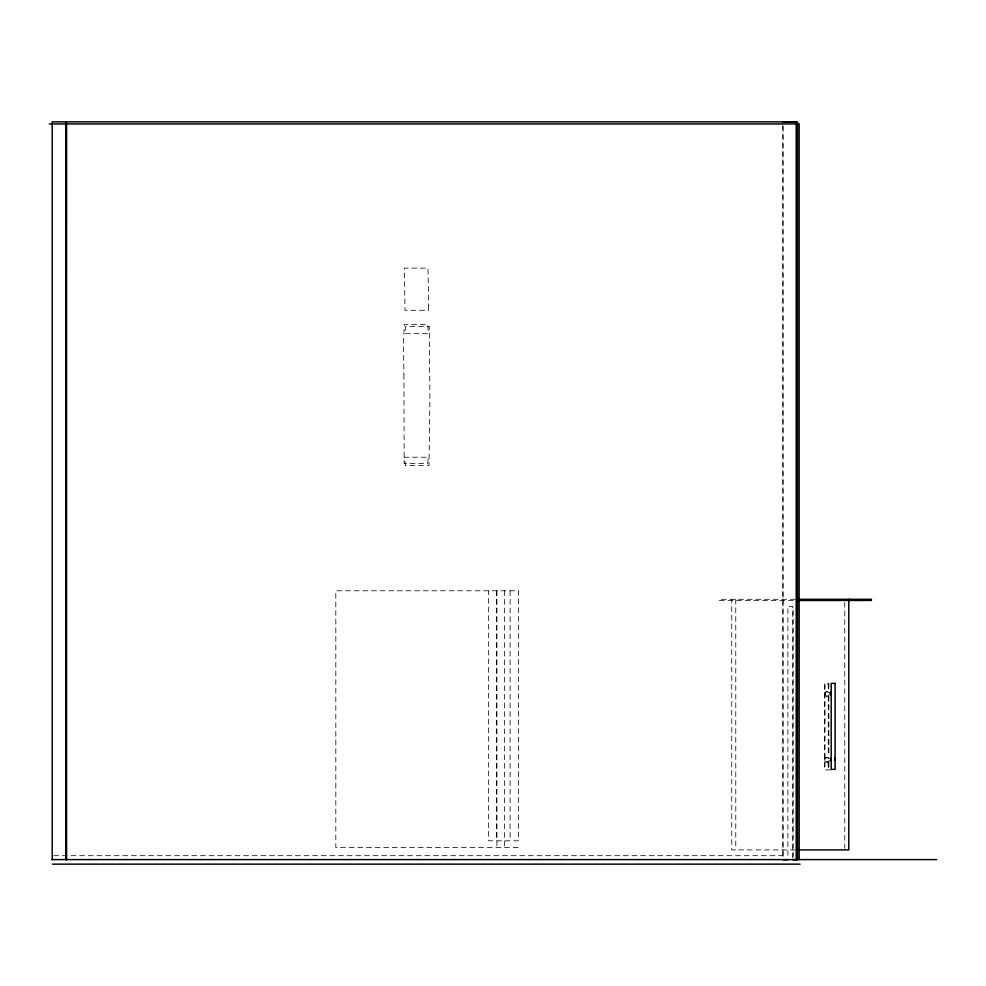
<?xml version="1.0" encoding="UTF-8"?>
<svg xmlns="http://www.w3.org/2000/svg" width="986" height="986" viewBox="0 0 986 986"><rect width="100%" height="100%" fill="white"/><g stroke="black" fill="none" stroke-linecap="round" stroke-linejoin="round"><path stroke-width="0.74" stroke-dasharray="4.93 3.7" d="M825.615 692.11L824.863 694.44L826.514 696.264L824.616 694.44L825.368 692.11L827.772 691.593M829.275 758.037L826.625 757.519L824.986 759.343L825.738 761.685L828.141 762.19L829.781 760.366M829.115 692.603L826.625 691.593L824.641 693.035L824.888 695.475L827.131 696.486L829.115 695.044M829.004 758.739L827.007 757.31L824.764 758.308L824.518 760.761L826.514 762.19L828.758 761.192M795.357 599.291L719.114 599.291L719.114 600.449L794.617 600.449M827.007 757.31L824.518 758.308L824.271 760.761L826.514 762.19M828.141 762.19L828.425 769.893M830.409 769.893L824.382 769.893L824.382 683.89L828.906 683.89L828.906 690.04M518.081 847.467L335.819 847.467L335.819 590.774L518.562 590.774L518.562 840.824L488.649 840.824L488.649 590.774M795.357 849.92L731.748 849.92L731.748 599.291M53.749 855.7L782.933 855.7M844.755 602.36L844.768 848.379M828.906 696.178L828.906 756.077M828.906 762.215L828.906 769.893M828.425 683.89L828.425 690.04M828.425 696.178L828.425 756.077M828.265 683.89L828.265 690.04M828.265 696.178L828.265 756.077M828.265 762.215L828.265 769.893M825.011 683.89L825.011 769.893M793.138 610.161L793.138 858.054M792.781 858.214L792.781 606.489L787.9 606.489L787.9 858.214M783.007 126.479L783.007 858.054M782.909 125.086L782.933 858.301M735.778 599.291L735.778 849.92M510.082 590.774L510.082 840.824M504.425 590.774L504.425 847.467M496.919 590.774L496.919 847.467M496.365 590.774L496.365 840.824M403.915 374.384L404.161 463.408L427.751 463.408L428.195 457.221L404.605 457.221L405.419 465.614L428.996 465.614L429.908 397.58L429.267 326.415L405.69 326.415L404.753 333.675L428.331 333.675L427.862 324.653L404.285 324.653L403.496 343.091L403.915 374.384M428.7 305.771L428.565 310.282L404.987 310.282L404.42 268.13L427.998 268.13L428.7 305.771"/><path stroke-width="1.48" d="M831.469 691.075L829.818 692.899L830.569 695.241M782.909 122.005L797.538 122.005L797.538 859.743L792.781 859.743M49.3 123.94L65.076 123.94M797.403 599.291L871.39 599.291L871.39 600.449L797.686 600.449M797.403 849.92L848.786 849.92L848.786 599.291M51.691 859.595L936.7 859.595M782.909 859.743L787.9 859.743M52.517 864.143L800.114 864.143M834.711 757.803L834.969 760.243M830.483 758.234L830.73 760.674M799.153 859.595L799.153 123.94L66.518 123.94L66.518 859.595M796.22 859.595L796.22 121.857L52.209 121.857L52.209 859.595M835.105 683.384L831.223 683.384L831.223 769.376L835.105 769.376L835.105 683.384M66.296 859.595L66.296 121.857L66.235 859.595"/></g></svg>
